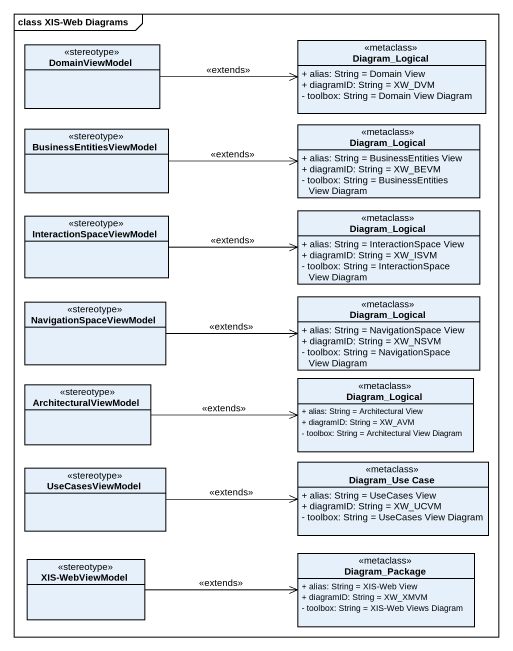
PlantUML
@startuml
mainframe class XIS-Web Diagrams
hide circle
hide empty members
skinparam classAttributeIconSize 0
class DomainViewModel <<stereotype>>
class Diagram_Logical <<metaclass>> {
  + alias: String = Domain View
  + diagramID: String = XW_DVM
  - toolbox: String = Domain View Diagram
}
class "Diagram_Logical" as Diagram_Logical_2 <<metaclass>> {
  + alias: String = BusinessEntities View
  + diagramID: String = XW_BEVM
  - toolbox: String = BusinessEntities View Diagram
}
class BusinessEntitiesViewModel <<stereotype>>
class InteractionSpaceViewModel <<stereotype>>
class "Diagram_Logical" as Diagram_Logical_3 <<metaclass>> {
  + alias: String = InteractionSpace View
  + diagramID: String = XW_ISVM
  - toolbox: String = InteractionSpace View Diagram
}
class NavigationSpaceViewModel <<stereotype>>
class "Diagram_Logical" as Diagram_Logical_4 <<metaclass>> {
  + alias: String = NavigationSpace View
  + diagramID: String = XW_NSVM
  - toolbox: String = NavigationSpace View Diagram
}
class ArchitecturalViewModel <<stereotype>>
class "Diagram_Logical" as Diagram_Logical_5 <<metaclass>> {
  + alias: String = Architectural View
  + diagramID: String = XW_AVM
  - toolbox: String = Architectural View Diagram
}
class UseCasesViewModel <<stereotype>>
class "Diagram_Use Case" as Diagram_Use_Case <<metaclass>> {
  + alias: String = UseCases View
  + diagramID: String = XW_UCVM
  - toolbox: String = UseCases View Diagram
}
class Diagram_Package <<metaclass>> {
  + alias: String = XIS-Web View
  + diagramID: String = XW_XMVM
  - toolbox: String = XIS-Web Views Diagram
}
class "XIS-WebViewModel" as XIS_WebViewModel <<stereotype>>
DomainViewModel -right-> Diagram_Logical : <<extends>>
BusinessEntitiesViewModel -right-> Diagram_Logical_2 : <<extends>>
InteractionSpaceViewModel -right-> Diagram_Logical_3 : <<extends>>
NavigationSpaceViewModel -right-> Diagram_Logical_4 : <<extends>>
ArchitecturalViewModel -right-> Diagram_Logical_5 : <<extends>>
UseCasesViewModel -right-> Diagram_Use_Case : <<extends>>
XIS_WebViewModel -right-> Diagram_Package : <<extends>>
@enduml
